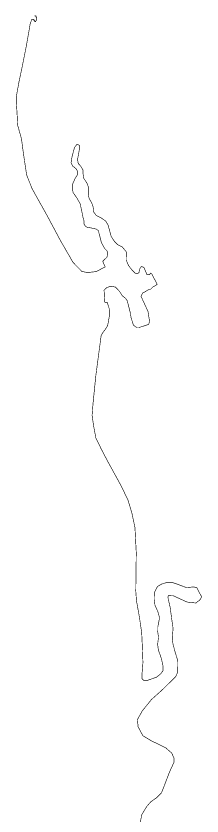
# Model space of a CAD drawing. Header units: metres. Extents: x 257673 to 289848, y 2129691 to 2228029.
# Drawn here: x 260423 to 261343, y 2162390 to 2166350 of the extents above; entities that cross this region are included whole.
import ezdxf

# ---------------------------------------------------------------- set-up
doc = ezdxf.new("R2010")
doc.units = ezdxf.units.M
doc.header["$MEASUREMENT"] = 0
doc.layers.add('HAZARDS LINE', color=1, linetype='Continuous')

msp = doc.modelspace()

# ---------------------------------------------------------------- linework, layer by layer
at = {"layer": 'HAZARDS LINE', "lineweight": 18}
msp.add_lwpolyline([(260517.2, 2166353.6, 2.98, 2.98, 0), (260517.1, 2166349.6, 2.98, 2.98, 0), (260521.1, 2166349.6, 2.98, 2.98, 0), (260521, 2166345.6, 2.98, 2.98, 0), (260525, 2166345.5, 2.98, 2.98, 0), (260525, 2166341.6, 2.98, 2.98, 0), (260524.9, 2166337.6, 2.98, 2.98, 0), (260524.9, 2166333.6, 2.98, 2.98, 0), (260524.8, 2166329.6, 2.98, 2.98, 0), (260520.8, 2166325.7, 2.98, 2.98, 0), (260520.7, 2166321.7, 2.98, 2.98, 0), (260516.8, 2166321.8, 2.98, 2.98, 0), (260516.8, 2166325.7, 2.98, 2.98, 0), (260512.8, 2166325.8, 2.98, 2.98, 0), (260512.9, 2166329.8, 2.98, 2.98, 0), (260508.9, 2166329.8, 2.98, 2.98, 0), (260509, 2166333.8, 2.98, 2.98, 0), (260505, 2166333.8, 2.98, 2.98, 0), (260501, 2166333.9, 2.98, 2.98, 0), (260492.8, 2166310.1, 2.98, 2.98, 0), (260475.6, 2166210.9, 2.98, 2.98, 0), (260454.5, 2166103.8, 2.98, 2.98, 0), (260437.6, 2166024.4, 2.98, 2.98, 0), (260424.8, 2165953, 2.98, 2.98, 0), (260424.4, 2165921.2, 2.98, 2.98, 0), (260427.8, 2165873.4, 2.98, 2.98, 0), (260431, 2165809.8, 2.98, 2.98, 0), (260450, 2165741.9, 2.98, 2.98, 0), (260457.3, 2165686.1, 2.98, 2.98, 0), (260468.3, 2165610.4, 2.98, 2.98, 0), (260475.7, 2165562.6, 2.98, 2.98, 0), (260502.7, 2165494.7, 2.98, 2.98, 0), (260576.6, 2165362.5, 2.98, 2.98, 0), (260642.7, 2165238.4, 2.98, 2.98, 0), (260705, 2165130.3, 2.98, 2.98, 0), (260732.5, 2165102.1, 2.98, 2.98, 0), (260748.2, 2165086, 2.98, 2.98, 0), (260768, 2165081.8, 2.98, 2.98, 0), (260787.9, 2165081.5, 2.98, 2.98, 0), (260819.8, 2165085.1, 2.98, 2.98, 0), (260863.8, 2165108.5, 2.98, 2.98, 0), (260856, 2165124.5, 2.98, 2.98, 0), (260852.2, 2165136.4, 2.98, 2.98, 0), (260864.3, 2165148.2, 2.98, 2.98, 0), (260872.3, 2165156.1, 2.98, 2.98, 0), (260876.5, 2165168, 2.98, 2.98, 0), (260876.6, 2165175.9, 2.98, 2.98, 0), (260872.7, 2165187.9, 2.98, 2.98, 0), (260860.9, 2165200, 2.98, 2.98, 0), (260845.4, 2165228, 2.98, 2.98, 0), (260830.2, 2165287.8, 2.98, 2.98, 0), (260818.4, 2165295.9, 2.98, 2.98, 0), (260798.5, 2165300.2, 2.98, 2.98, 0), (260774.7, 2165304.4, 2.98, 2.98, 0), (260766.8, 2165308.5, 2.98, 2.98, 0), (260759, 2165320.5, 2.98, 2.98, 0), (260759.2, 2165336.4, 2.98, 2.98, 0), (260755.4, 2165348.4, 2.98, 2.98, 0), (260740.4, 2165420.2, 2.98, 2.98, 0), (260724.8, 2165448.2, 2.98, 2.98, 0), (260705.3, 2165476.3, 2.98, 2.98, 0), (260701.5, 2165496.2, 2.98, 2.98, 0), (260701.8, 2165516.1, 2.98, 2.98, 0), (260714, 2165543.8, 2.98, 2.98, 0), (260726.2, 2165563.5, 2.98, 2.98, 0), (260726.5, 2165583.4, 2.98, 2.98, 0), (260718.6, 2165595.5, 2.98, 2.98, 0), (260702.9, 2165607.6, 2.98, 2.98, 0), (260695.1, 2165623.6, 2.98, 2.98, 0), (260699.4, 2165651.4, 2.98, 2.98, 0), (260712, 2165698.9, 2.98, 2.98, 0), (260724.1, 2165714.7, 2.98, 2.98, 0), (260736, 2165710.6, 2.98, 2.98, 0), (260735.7, 2165686.7, 2.98, 2.98, 0), (260727.1, 2165639.1, 2.98, 2.98, 0), (260730.9, 2165619.2, 2.98, 2.98, 0), (260742.7, 2165607.1, 2.98, 2.98, 0), (260754.3, 2165587.1, 2.98, 2.98, 0), (260754.1, 2165571.2, 2.98, 2.98, 0), (260757.8, 2165547.2, 2.98, 2.98, 0), (260773.4, 2165523.2, 2.98, 2.98, 0), (260781.1, 2165503.2, 2.98, 2.98, 0), (260780.7, 2165463.4, 2.98, 2.98, 0), (260784.4, 2165447.5, 2.98, 2.98, 0), (260796.1, 2165427.5, 2.98, 2.98, 0), (260803.8, 2165407.5, 2.98, 2.98, 0), (260807.5, 2165379.6, 2.98, 2.98, 0), (260819.2, 2165363.5, 2.98, 2.98, 0), (260842.9, 2165351.3, 2.98, 2.98, 0), (260866.6, 2165335.1, 2.98, 2.98, 0), (260878.3, 2165315.1, 2.98, 2.98, 0), (260893.5, 2165259.2, 2.98, 2.98, 0), (260909.1, 2165235.2, 2.98, 2.98, 0), (260924.8, 2165219.1, 2.98, 2.98, 0), (260948.5, 2165206.9, 2.98, 2.98, 0), (260968.1, 2165182.8, 2.98, 2.98, 0), (260967.9, 2165162.9, 2.98, 2.98, 0), (260967.6, 2165143, 2.98, 2.98, 0), (260979.2, 2165115, 2.98, 2.98, 0), (260994.9, 2165094.9, 2.98, 2.98, 0), (261010.6, 2165078.8, 2.98, 2.98, 0), (261018.5, 2165074.8, 2.98, 2.98, 0), (261030.5, 2165078.6, 2.98, 2.98, 0), (261034.7, 2165098.4, 2.98, 2.98, 0), (261042.8, 2165110.3, 2.98, 2.98, 0), (261054.7, 2165106.1, 2.98, 2.98, 0), (261062.4, 2165090.1, 2.98, 2.98, 0), (261070.1, 2165070.1, 2.98, 2.98, 0), (261082, 2165070, 2.98, 2.98, 0), (261090.1, 2165077.9, 2.98, 2.98, 0), (261094, 2165073.8, 2.98, 2.98, 0), (261121.2, 2165021.8, 2.98, 2.98, 0), (261109.2, 2165014, 2.98, 2.98, 0), (261101.2, 2165010.1, 2.98, 2.98, 0), (261089.1, 2164998.3, 2.98, 2.98, 0), (261077.1, 2164994.5, 2.98, 2.98, 0), (261057.1, 2164982.8, 2.98, 2.98, 0), (261049.1, 2164978.9, 2.98, 2.98, 0), (261041, 2164963.1, 2.98, 2.98, 0), (261075.8, 2164887.1, 2.98, 2.98, 0), (261083.2, 2164839.3, 2.98, 2.98, 0), (261079, 2164823.5, 2.98, 2.98, 0), (261031.1, 2164808.1, 2.98, 2.98, 0), (261019.2, 2164808.3, 2.98, 2.98, 0), (261003.4, 2164820.4, 2.98, 2.98, 0), (260991.9, 2164856.3, 2.98, 2.98, 0), (260988.3, 2164880.2, 2.98, 2.98, 0), (260973.1, 2164940.1, 2.98, 2.98, 0), (260965.3, 2164952.1, 2.98, 2.98, 0), (260949.5, 2164964.2, 2.98, 2.98, 0), (260933.9, 2164988.3, 2.98, 2.98, 0), (260914.3, 2165008.4, 2.98, 2.98, 0), (260890.5, 2165012.7, 2.98, 2.98, 0), (260870.5, 2165005, 2.98, 2.98, 0), (260858.4, 2164993.2, 2.98, 2.98, 0), (260861.7, 2164933.5, 2.98, 2.98, 0), (260869.6, 2164933.4, 2.98, 2.98, 0), (260873.6, 2164933.3, 2.98, 2.98, 0), (260885.1, 2164897.4, 2.98, 2.98, 0), (260885, 2164889.5, 2.98, 2.98, 0), (260884.9, 2164881.5, 2.98, 2.98, 0), (260884.8, 2164873.6, 2.98, 2.98, 0), (260884.7, 2164865.6, 2.98, 2.98, 0), (260880.4, 2164841.8, 2.98, 2.98, 0), (260876.2, 2164818, 2.98, 2.98, 0), (260864, 2164798.2, 2.98, 2.98, 0), (260851.9, 2164782.5, 2.98, 2.98, 0), (260843.7, 2164766.7, 2.98, 2.98, 0), (260817.4, 2164568.1, 2.98, 2.98, 0), (260803.9, 2164433.1, 2.98, 2.98, 0), (260799.1, 2164373.5, 2.98, 2.98, 0), (260806.5, 2164321.7, 2.98, 2.98, 0), (260817.7, 2164261.9, 2.98, 2.98, 0), (260844.8, 2164205.9, 2.98, 2.98, 0), (260872, 2164153.8, 2.98, 2.98, 0), (260942, 2164025.7, 2.98, 2.98, 0), (260976.9, 2163953.7, 2.98, 2.98, 0), (260996, 2163889.8, 2.98, 2.98, 0), (261011.1, 2163818.1, 2.98, 2.98, 0), (261017.5, 2163694.7, 2.98, 2.98, 0), (261015.2, 2163503.8, 2.98, 2.98, 0), (261018.6, 2163456, 2.98, 2.98, 0), (261033.5, 2163372.3, 2.98, 2.98, 0), (261044.5, 2163296.6, 2.98, 2.98, 0), (261047.6, 2163229, 2.98, 2.98, 0), (261050.6, 2163149.4, 2.98, 2.98, 0), (261046, 2163093.8, 2.98, 2.98, 0), (261045.7, 2163069.9, 2.98, 2.98, 0), (261053.5, 2163061.9, 2.98, 2.98, 0), (261073.4, 2163061.6, 2.98, 2.98, 0), (261117.3, 2163077, 2.98, 2.98, 0), (261137.4, 2163092.7, 2.98, 2.98, 0), (261149.5, 2163108.4, 2.98, 2.98, 0), (261149.8, 2163132.3, 2.98, 2.98, 0), (261142.3, 2163168.2, 2.98, 2.98, 0), (261126.9, 2163212.1, 2.98, 2.98, 0), (261123.3, 2163240, 2.98, 2.98, 0), (261127.7, 2163275.7, 2.98, 2.98, 0), (261124, 2163299.6, 2.98, 2.98, 0), (261124.4, 2163327.5, 2.98, 2.98, 0), (261132.9, 2163371.1, 2.98, 2.98, 0), (261125.2, 2163399.1, 2.98, 2.98, 0), (261109.8, 2163435, 2.98, 2.98, 0), (261106.1, 2163462.9, 2.98, 2.98, 0), (261106.5, 2163494.7, 2.98, 2.98, 0), (261122.8, 2163526.4, 2.98, 2.98, 0), (261142.9, 2163538, 2.98, 2.98, 0), (261166.8, 2163545.7, 2.98, 2.98, 0), (261198.6, 2163545.3, 2.98, 2.98, 0), (261222.4, 2163537.1, 2.98, 2.98, 0), (261265.9, 2163520.6, 2.98, 2.98, 0), (261301.7, 2163524.2, 2.98, 2.98, 0), (261317.6, 2163520, 2.98, 2.98, 0), (261329.2, 2163496, 2.98, 2.98, 0), (261340.9, 2163476, 2.98, 2.98, 0), (261332.8, 2163460.2, 2.98, 2.98, 0), (261312.7, 2163444.5, 2.98, 2.98, 0), (261269, 2163449, 2.98, 2.98, 0), (261233.4, 2163465.3, 2.98, 2.98, 0), (261197.8, 2163481.7, 2.98, 2.98, 0), (261178, 2163481.9, 2.98, 2.98, 0), (261173.9, 2163474, 2.98, 2.98, 0), (261185.2, 2163422.2, 2.98, 2.98, 0), (261196.1, 2163342.5, 2.98, 2.98, 0), (261199.8, 2163318.6, 2.98, 2.98, 0), (261195.3, 2163270.9, 2.98, 2.98, 0), (261198.9, 2163243, 2.98, 2.98, 0), (261210.3, 2163199.2, 2.98, 2.98, 0), (261221.8, 2163163.2, 2.98, 2.98, 0), (261221.4, 2163131.4, 2.98, 2.98, 0), (261221, 2163099.6, 2.98, 2.98, 0), (261212.8, 2163079.8, 2.98, 2.98, 0), (261192.7, 2163060.2, 2.98, 2.98, 0), (261144.4, 2163013, 2.98, 2.98, 0), (261092.1, 2162965.9, 2.98, 2.98, 0), (261047.7, 2162910.8, 2.98, 2.98, 0), (261023.3, 2162867.4, 2.98, 2.98, 0), (261026.8, 2162831.5, 2.98, 2.98, 0), (261050.2, 2162787.5, 2.98, 2.98, 0), (261097.5, 2162759.1, 2.98, 2.98, 0), (261125.2, 2162746.8, 2.98, 2.98, 0), (261164.7, 2162726.4, 2.98, 2.98, 0), (261192.3, 2162702.2, 2.98, 2.98, 0), (261203.9, 2162678.2, 2.98, 2.98, 0), (261203.6, 2162654.4, 2.98, 2.98, 0), (261183.2, 2162610.9, 2.98, 2.98, 0), (261154.5, 2162535.6, 2.98, 2.98, 0), (261142.1, 2162504, 2.98, 2.98, 0), (261118, 2162480.4, 2.98, 2.98, 0), (261089.9, 2162460.9, 2.98, 2.98, 0), (261069.7, 2162437.3, 2.98, 2.98, 0), (261045.4, 2162397.8, 2.98, 2.98, 0), (261037, 2162358.1, 2.98, 2.98, 0)], format="xyseb", dxfattribs=at)

doc.saveas('drawing.dxf')
